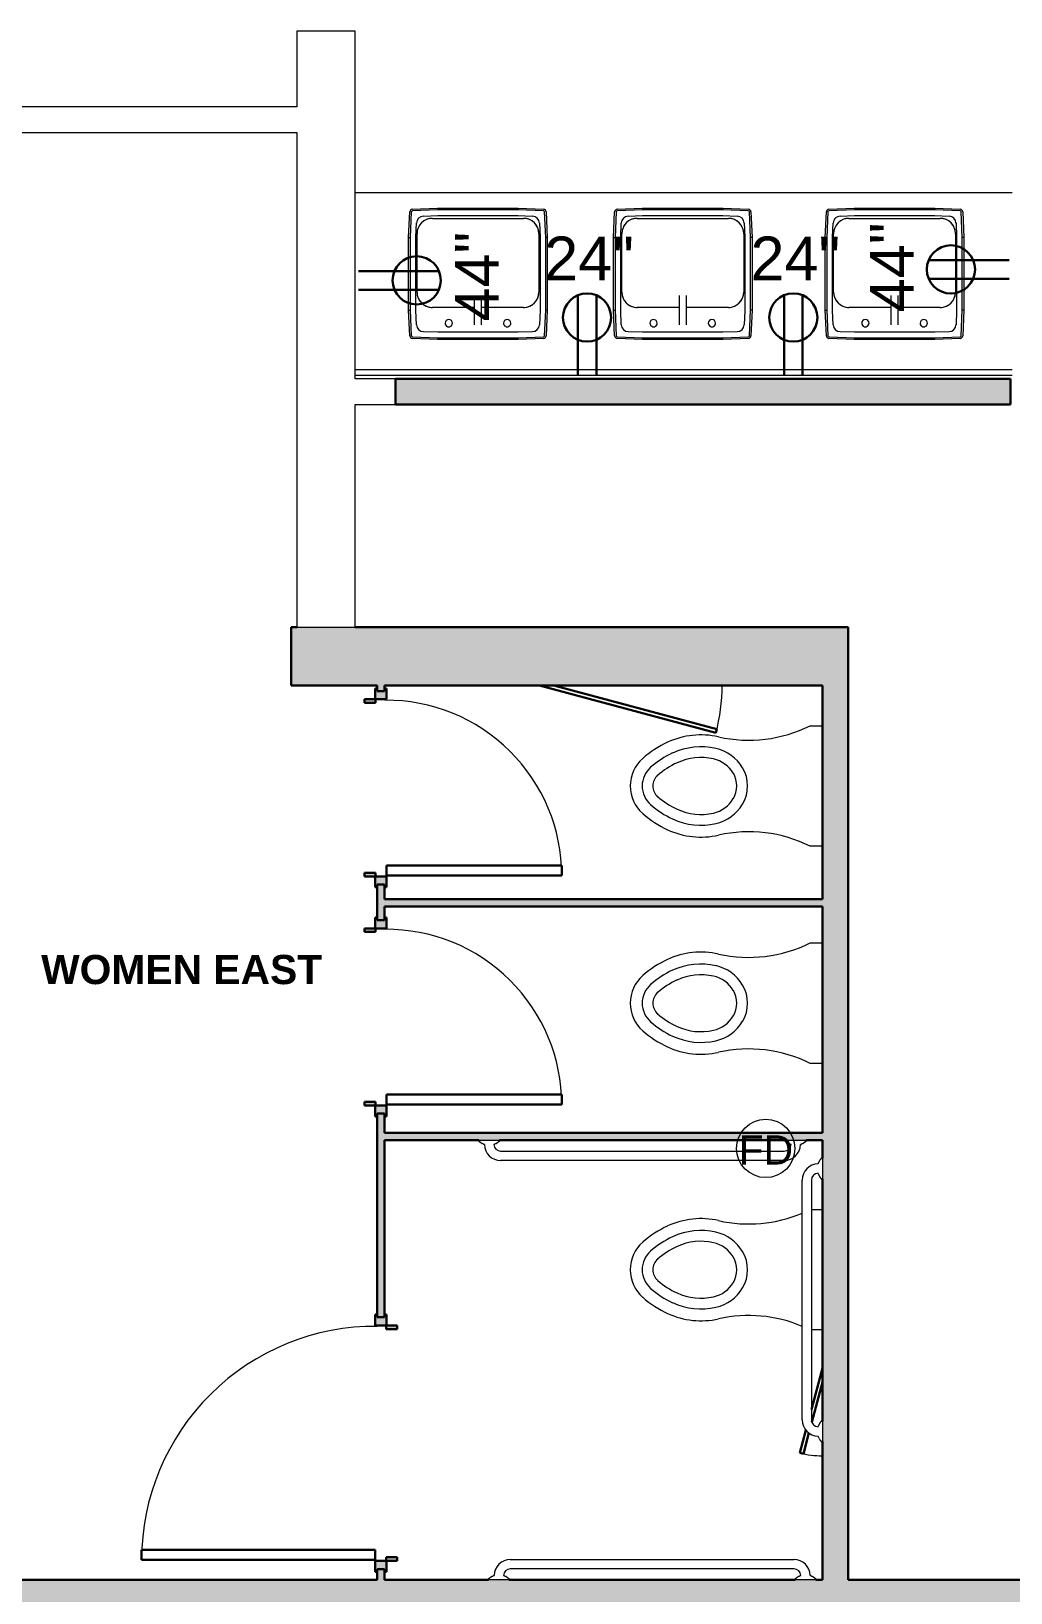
# Model space of a CAD drawing. Header units: inches. Extents: x -3744 to 107, y 238 to 2359.
# Drawn here: x -2836.1 to -2701.9, y 1431.6 to 1645.5 of the extents above; entities that cross this region are included whole.
import ezdxf

# ---------------------------------------------------------------- set-up
doc = ezdxf.new("R2010")
doc.units = ezdxf.units.IN
doc.header["$MEASUREMENT"] = 0
for name, color, linetype, lineweight in [('A-ANNO-NOTE', 131, 'Continuous', 18), ('A-AREA-IDEN', 2, 'Continuous', 9), ('A-DOOR', 31, 'Continuous', 18), ('A-WALL', 113, 'Continuous', 18), ('A-WALL-PATT', 111, 'Continuous', 18), ('I-FURN', 30, 'Continuous', 18), ('I-WALL', 2, 'Continuous', 18), ('P-SANR-FIXT', 6, 'Continuous', 18), ('Q-CASE', 31, 'Continuous', 9)]:
    doc.layers.add(name, color=color, linetype=linetype, lineweight=lineweight)
doc.styles.add('Arial_1', font='arial.ttf', dxfattribs={"height": 4})
doc.styles.add('Swis721 Lt BT', font='swissl.ttf', dxfattribs={"height": 6})
doc.styles.add('Swis721 Lt BT_B_1', font='', dxfattribs={"height": 4})
doc.styles.get('Swis721 Lt BT_B_1').set_extended_font_data('Swis721 Lt BT', bold=True)

# ---------------------------------------------------------------- blocks, each defined once
blk = doc.blocks.new('C-Counter Top - ADJ HEIGHT-7177534-Level 07 POWER _ SIGNAL')
at = {"layer": 'Q-CASE'}
for p, q in [((42.86, 0), (-47.14, 0)), ((-47.14, -0.75), (42.86, -0.75)), ((-47.14, -25), (42.86, -25))]:
    blk.add_line(p, q, dxfattribs=at)
blk = doc.blocks.new('P-Sink-Rectangular - PSR1918-V7-Level 07 POWER _ SIGNAL')
at = {"layer": 'P-SANR-FIXT', "lineweight": 9}
for p, q in [((-8.99, 8.84), (-5.52, 9)), ((-5.51, 8.78), (-8.98, 8.63)), ((-5.52, 9), (5.52, 9)), ((-5.52, 9), (-5.51, 8.78)), ((5.51, 8.78), (-5.51, 8.78)), ((5.52, 9), (5.51, 8.78)), ((8.98, 8.63), (5.51, 8.78)), ((5.52, 9), (8.99, 8.84)), ((-9.5, 4.97), (-9.34, 8.49)), ((-9.13, 8.48), (-9.28, 4.96)), ((-8.5, 5.01), (-8.42, 6.97)), ((-7.47, 7.92), (-5.51, 8)), ((-5.51, 8), (5.51, 8)), ((5.51, 8), (7.47, 7.92)), ((8.42, 6.97), (8.5, 5.01)), ((9.28, 4.96), (9.13, 8.48)), ((9.34, 8.49), (9.5, 4.97)), ((-9.5, 4.97), (-9.28, 4.96)), ((-9.5, -4.97), (-9.5, 4.97)), ((-9.28, 4.96), (-9.28, -4.96)), ((-8.5, -5.01), (-8.5, 5.01)), ((-6.25, 4.6), (-0.49, 4.6)), ((-6.25, 4.6), (-0.49, 4.6)), ((0.48, 4.6), (6.25, 4.6)), ((0.48, 4.6), (6.25, 4.6)), ((8.5, 5.01), (8.5, -5.01)), ((9.5, 4.97), (9.28, 4.96)), ((9.28, -4.96), (9.28, 4.96)), ((9.5, 4.97), (9.5, -4.97)), ((-8.35, -5.5), (-8.35, 2.5)), ((-8.35, -5.5), (-8.35, 2.5)), ((8.35, 2.5), (8.35, -5.5)), ((8.35, 2.5), (8.35, -5.5)), ((-9.5, -4.97), (-9.28, -4.96)), ((-9.34, -8.49), (-9.5, -4.97)), ((-9.28, -4.96), (-9.13, -8.48)), ((-8.42, -6.97), (-8.5, -5.01)), ((8.5, -5.01), (8.42, -6.97)), ((9.13, -8.48), (9.28, -4.96)), ((9.5, -4.97), (9.28, -4.96)), ((9.5, -4.97), (9.34, -8.49)), ((-5.51, -8), (-7.47, -7.92)), ((6.25, -7.6), (-6.25, -7.6)), ((6.25, -7.6), (-6.25, -7.6)), ((5.51, -8), (-5.51, -8)), ((7.47, -7.92), (5.51, -8)), ((-5.52, -9), (-8.99, -8.84)), ((-8.98, -8.63), (-5.51, -8.78)), ((-5.52, -9), (-5.51, -8.78)), ((5.52, -9), (-5.52, -9)), ((-5.51, -8.78), (5.51, -8.78)), ((5.51, -8.78), (8.98, -8.63)), ((5.52, -9), (5.51, -8.78)), ((8.99, -8.84), (5.52, -9))]:
    blk.add_line(p, q, dxfattribs=at)
at = {"layer": 'P-SANR-FIXT', "lineweight": 9, "flags": 128}
for points in [[(-0.5, 6.97), (-0.5, 6.97), (-0.5, 6.96), (-0.5, 6.95), (-0.5, 6.94), (-0.5, 6.93), (-0.5, 6.91), (-0.5, 6.89), (-0.5, 6.87), (-0.5, 6.84), (-0.5, 6.81), (-0.5, 6.78), (-0.5, 6.74), (-0.5, 6.7), (-0.5, 6.66), (-0.5, 6.62), (-0.5, 6.57), (-0.5, 6.52), (-0.5, 6.47), (-0.5, 6.42), (-0.5, 6.36), (-0.5, 6.3), (-0.5, 6.24), (-0.5, 6.18), (-0.5, 6.11), (-0.5, 6.05), (-0.5, 5.98), (-0.5, 5.91), (-0.5, 5.84), (-0.5, 5.77), (-0.5, 5.69), (-0.5, 5.62), (-0.5, 5.54), (-0.5, 5.46), (-0.5, 5.39), (-0.5, 5.31), (-0.5, 5.23), (-0.5, 5.15), (-0.5, 5.07), (-0.5, 4.99), (-0.5, 4.91), (-0.5, 4.83), (-0.5, 4.75), (-0.5, 4.67), (-0.5, 4.59), (-0.5, 4.51), (-0.5, 4.44), (-0.5, 4.36), (-0.5, 4.28), (-0.5, 4.21), (-0.5, 4.13), (-0.5, 4.06), (-0.5, 3.99), (-0.5, 3.92), (-0.5, 3.86), (-0.5, 3.79), (-0.5, 3.73), (-0.5, 3.66), (-0.5, 3.61), (-0.5, 3.55), (-0.5, 3.49), (-0.5, 3.44), (-0.5, 3.39), (-0.5, 3.34), (-0.5, 3.3), (-0.5, 3.25), (-0.5, 3.21), (-0.5, 3.18), (-0.5, 3.14), (-0.5, 3.11), (-0.5, 3.08), (-0.5, 3.06), (-0.5, 3.04), (-0.5, 3.02), (-0.5, 3), (-0.5, 2.99), (-0.5, 2.98), (-0.5, 2.97), (-0.5, 2.97), (-0.5, 2.97)], [(0.5, 2.97), (0.5, 2.97), (0.5, 2.97), (0.5, 2.98), (0.5, 2.99), (0.5, 3.01), (0.5, 3.02), (0.5, 3.05), (0.5, 3.07), (0.5, 3.1), (0.5, 3.13), (0.5, 3.16), (0.5, 3.19), (0.5, 3.23), (0.5, 3.27), (0.5, 3.32), (0.5, 3.36), (0.5, 3.41), (0.5, 3.46), (0.5, 3.52), (0.5, 3.57), (0.5, 3.63), (0.5, 3.69), (0.5, 3.76), (0.5, 3.82), (0.5, 3.89), (0.5, 3.95), (0.5, 4.02), (0.5, 4.1), (0.5, 4.17), (0.5, 4.24), (0.5, 4.32), (0.5, 4.39), (0.5, 4.47), (0.5, 4.55), (0.5, 4.63), (0.5, 4.71), (0.5, 4.79), (0.5, 4.87), (0.5, 4.95), (0.5, 5.03), (0.5, 5.11), (0.5, 5.19), (0.5, 5.26), (0.5, 5.34), (0.5, 5.42), (0.5, 5.5), (0.5, 5.58), (0.5, 5.65), (0.5, 5.73), (0.5, 5.8), (0.5, 5.87), (0.5, 5.94), (0.5, 6.01), (0.5, 6.08), (0.5, 6.14), (0.5, 6.21), (0.5, 6.27), (0.5, 6.33), (0.5, 6.39), (0.5, 6.44), (0.5, 6.49), (0.5, 6.55), (0.5, 6.59), (0.5, 6.64), (0.5, 6.68), (0.5, 6.72), (0.5, 6.76), (0.5, 6.79), (0.5, 6.82), (0.5, 6.85), (0.5, 6.88), (0.5, 6.9), (0.5, 6.92), (0.5, 6.93), (0.5, 6.95), (0.5, 6.96), (0.5, 6.96), (0.5, 6.97), (0.5, 6.97)]]:
    blk.add_lwpolyline(points, dxfattribs=at)
at = {"layer": 'P-SANR-FIXT', "lineweight": 9}
for centre, radius, start, end in [((-8.97, 8.47), 0.371, 92.5667, 177.4333), ((-8.97, 8.47), 0.156, 92.5667, 177.4333), ((8.97, 8.47), 0.156, 2.5667, 87.4333), ((8.97, 8.47), 0.371, 2.5667, 87.4333), ((-7.42, 6.92), 0.995, 92.5667, 177.4333), ((-4, 6.75), 0.5, 360, 180), ((-4, 6.75), 0.5, 180, 360), ((4, 6.75), 0.5, 360, 180), ((4, 6.75), 0.5, 180, 360), ((7.42, 6.92), 0.995, 2.5667, 87.4333), ((-6.25, 2.5), 2.1, 90, 180), ((-6.25, 2.5), 2.1, 90, 180), ((-6.25, 2.5), 2.1, 115.0288, 154.9712), ((-6.25, 2.5), 2.1, 90, 109.9712), ((6.25, 2.5), 2.1, 70.0288, 90), ((6.25, 2.5), 2.1, 0, 90), ((6.25, 2.5), 2.1, 0, 90), ((6.25, 2.5), 2.1, 25.0288, 64.9712), ((-6.25, 2.5), 2.1, 160.0288, 180), ((6.25, 2.5), 2.1, 0, 19.9712), ((-6.25, -5.5), 2.1, 180, 199.9712), ((-6.25, -5.5), 2.1, 180, 270), ((-6.25, -5.5), 2.1, 180, 270), ((-6.25, -5.5), 2.1, 205.0288, 244.9712), ((6.25, -5.5), 2.1, 270, 360), ((6.25, -5.5), 2.1, 270, 360), ((6.25, -5.5), 2.1, 295.0288, 334.9712), ((6.25, -5.5), 2.1, 340.0288, 360), ((-8.97, -8.47), 0.371, 182.5667, 267.4333), ((-8.97, -8.47), 0.156, 182.5667, 267.4333), ((-7.42, -6.92), 0.995, 182.5667, 267.4333), ((-6.25, -5.5), 2.1, 250.0288, 270), ((6.25, -5.5), 2.1, 270, 289.9712), ((7.42, -6.92), 0.995, 272.5667, 357.4333), ((8.97, -8.47), 0.156, 272.5667, 357.4333), ((8.97, -8.47), 0.371, 272.5667, 357.4333)]:
    blk.add_arc(centre, radius, start, end, dxfattribs=at)
blk = doc.blocks.new('P-Grab_Bar-42in - 42 INCH-3757786-Level 07 POWER _ SIGNAL')
at = {"layer": 'I-FURN', "lineweight": 9}
for p, q in [((-1000.57, 1627.9), (-1000.57, 1627.97)), ((-1000.1, 1628.66), (-999.96, 1628.66)), ((-999.96, 1628.66), (-999.96, 1625.86)), ((-1002.75, 1586.83), (-1002.75, 1625.69)), ((-1001.48, 1625.69), (-1001.48, 1586.83)), ((-1000.57, 1626.56), (-1000.57, 1626.63)), ((-999.96, 1625.86), (-1000.1, 1625.86)), ((-1000.57, 1585.9), (-1000.57, 1585.97)), ((-1000.1, 1586.66), (-999.96, 1586.66)), ((-999.96, 1586.66), (-999.96, 1583.86)), ((-1000.57, 1584.56), (-1000.57, 1584.62)), ((-999.96, 1583.86), (-1000.1, 1583.86))]:
    blk.add_line(p, q, dxfattribs=at)
for centre, radius, start, end in [((-1000.54, 1625.69), 2.21, 90.8636, 179.8856), ((-1000.54, 1627.97), 0.0327, 122.2704, 183.2464), ((-1000.7, 1628.21), 0.259, 302.2704, 359.7352), ((-1000.34, 1628.23), 0.0983, 122.1818, 187.8257), ((-1000.42, 1628.4), 0.0998, 286.0161, 349.9895), ((-1000.22, 1628.39), 0.0975, 119.154, 180.8489), ((-1000.29, 1628.57), 0.0984, 282.9565, 357.0456), ((-1000.1, 1628.57), 0.0934, 90, 182.0008), ((-1000.53, 1625.68), 0.946, 92.3393, 179.6607), ((-1000.54, 1626.56), 0.0327, 176.7675, 237.7339), ((-1000.7, 1626.31), 0.259, 0.2661, 57.7339), ((-1000.34, 1626.3), 0.0983, 172.1794, 237.8206), ((-1000.42, 1626.12), 0.0998, 10.0117, 73.9883), ((-1000.22, 1626.13), 0.0975, 179.1532, 240.8468), ((-1000.29, 1625.95), 0.0984, 2.955, 77.045), ((-1000.1, 1625.95), 0.0934, 178, 270), ((-1000.54, 1586.83), 2.21, 180, 269.1445), ((-1000.53, 1586.84), 0.946, 180.5765, 267.6589), ((-1000.54, 1585.97), 0.0327, 122.2602, 183.2136), ((-1000.7, 1586.21), 0.259, 302.2602, 359.7322), ((-1000.34, 1586.23), 0.0983, 122.176, 187.8138), ((-1000.42, 1586.4), 0.0998, 286.0057, 349.9867), ((-1000.22, 1586.39), 0.0975, 119.1521, 180.844), ((-1000.29, 1586.57), 0.0984, 282.9529, 357.0442), ((-1000.1, 1586.57), 0.0934, 90, 181.9989), ((-1000.54, 1584.56), 0.0327, 176.7864, 237.7398), ((-1000.7, 1584.31), 0.259, 0.2678, 57.7398), ((-1000.34, 1584.3), 0.0983, 172.1862, 237.824), ((-1000.42, 1584.12), 0.0998, 10.0133, 73.9943), ((-1000.22, 1584.13), 0.0975, 179.156, 240.8479), ((-1000.29, 1583.95), 0.0984, 2.9558, 77.0471), ((-1000.1, 1583.95), 0.0934, 178.0011, 270)]:
    blk.add_arc(centre, radius, start, end, dxfattribs=at)
blk = doc.blocks.new('P-Toilet-Wall-3D - Wall Mount-V10-Level 07 POWER _ SIGNAL')
at = {"layer": 'P-SANR-FIXT', "lineweight": 9}
for p, q in [((-995.46, 1581.66), (-995.46, 1583.29)), ((-978.96, 1583.29), (-978.96, 1581.66)), ((-988.46, 1581.66), (-995.46, 1581.66)), ((-988.46, 1581.6), (-988.46, 1581.66)), ((-978.96, 1581.66), (-985.96, 1581.66)), ((-985.96, 1581.66), (-985.96, 1581.6))]:
    blk.add_line(p, q, dxfattribs=at)
for centre, radius, start, end in [((-980.4, 1596.92), 14.09, 138.704, 155.296), ((-987.21, 1602.9), 5.03, 41.296, 138.704), ((-987.21, 1602.9), 3.4, 41.296, 138.704), ((-994.02, 1596.92), 14.09, 24.704, 41.296), ((-980.4, 1596.92), 12.47, 138.704, 155.296), ((-980.4, 1596.92), 11, 138.704, 155.296), ((-987.21, 1602.9), 1.93, 41.296, 138.704), ((-994.02, 1596.92), 11, 24.704, 41.296), ((-994.02, 1596.92), 12.47, 24.704, 41.296), ((-983.28, 1598.25), 10.93, 155.296, 192.704), ((-983.28, 1598.25), 9.3, 155.296, 192.704), ((-991.15, 1598.25), 9.3, 347.296, 24.704), ((-991.15, 1598.25), 10.93, 347.296, 24.704), ((-983.28, 1598.25), 7.83, 155.296, 192.704), ((-991.15, 1598.25), 7.83, 347.296, 24.704), ((-1012.31, 1591.7), 18.83, 333.4615, 12.704), ((-986.78, 1597.46), 5.71, 192.704, 239.296), ((-986.78, 1597.46), 4.24, 192.704, 239.296), ((-987.64, 1597.46), 4.24, 300.704, 347.296), ((-987.64, 1597.46), 5.71, 300.704, 347.296), ((-962.11, 1591.7), 18.83, 167.296, 206.5385), ((-987.21, 1596.73), 3.4, 239.296, 300.704), ((-987.21, 1596.73), 4.87, 239.296, 300.704)]:
    blk.add_arc(centre, radius, start, end, dxfattribs=at)
blk = doc.blocks.new('P-Toilet-Wall-3D - Wall Mount-V11-Level 07 POWER _ SIGNAL')
at = {"layer": 'P-SANR-FIXT', "lineweight": 9}
for p, q in [((-867.65, 1478.15), (-867.65, 1485.15)), ((-867.65, 1485.15), (-866.2, 1485.15)), ((-867.72, 1478.15), (-867.65, 1478.15)), ((-867.65, 1475.65), (-867.72, 1475.65)), ((-867.65, 1468.65), (-867.65, 1475.65)), ((-866.2, 1468.65), (-867.65, 1468.65))]:
    blk.add_line(p, q, dxfattribs=at)
for centre, radius, start, end in [((-857.61, 1502), 18.83, 247.0894, 282.704), ((-851.07, 1472.96), 10.93, 65.296, 102.704), ((-851.07, 1472.96), 9.3, 65.296, 102.704), ((-852.39, 1470.09), 14.09, 48.704, 65.296), ((-851.86, 1476.47), 5.71, 102.704, 149.296), ((-851.86, 1476.47), 4.24, 102.704, 149.296), ((-851.07, 1472.96), 7.83, 65.296, 102.704), ((-852.39, 1470.09), 11, 48.704, 65.296), ((-852.39, 1470.09), 12.47, 48.704, 65.296), ((-846.41, 1476.9), 5.03, 311.296, 48.704), ((-852.58, 1476.9), 4.87, 149.296, 210.704), ((-852.58, 1476.9), 3.4, 149.296, 210.704), ((-846.41, 1476.9), 1.93, 311.296, 48.704), ((-846.41, 1476.9), 3.4, 311.296, 48.704), ((-851.86, 1477.33), 5.71, 210.704, 257.296), ((-851.86, 1477.33), 4.24, 210.704, 257.296), ((-851.07, 1480.83), 7.83, 257.296, 294.704), ((-852.39, 1483.71), 11, 294.704, 311.296), ((-852.39, 1483.71), 12.47, 294.704, 311.296), ((-851.07, 1480.83), 9.3, 257.296, 294.704), ((-852.39, 1483.71), 14.09, 294.704, 311.296), ((-857.61, 1451.8), 18.83, 77.296, 112.9106), ((-851.07, 1480.83), 10.93, 257.296, 294.704)]:
    blk.add_arc(centre, radius, start, end, dxfattribs=at)
blk = doc.blocks.new('Door - Single - Solid Door 3-6994858-Level 07 POWER _ SIGNAL')
at = {"layer": 'A-DOOR'}
h = blk.add_hatch(color=250, dxfattribs=at)
h.paths.add_polyline_path([(-13.63, 0.59), (-13.26, 0.59), (-13.26, -0.41), (-13.63, -0.41), (-13.63, -0.68), (-12.13, -0.68), (-12.13, -2.14), (-11.63, -2.14), (-11.63, -0.64), (-12.13, -0.64), (-12.13, 0.86), (-13.63, 0.86)], flags=0)
h.paths.add_polyline_path([(19.62, -2.14), (20.12, -2.14), (20.12, -0.68), (21.62, -0.68), (21.62, -0.41), (21.24, -0.41), (21.24, 0.59), (21.62, 0.59), (21.62, 0.86), (20.12, 0.86), (20.12, -0.64), (19.62, -0.64)], flags=0)
at = {"layer": 'A-DOOR', "color": 8, "lineweight": 30}
for p, q in [((-12.01, 32.86), (-10.63, 32.86)), ((-12.01, 0.86), (-12.01, 32.86)), ((-10.63, 32.86), (-10.63, 0.86)), ((-13.63, 0.86), (-13.63, 0.59)), ((-12.13, 0.86), (-13.63, 0.86)), ((-12.13, -0.64), (-12.13, 0.86)), ((-10.63, 0.86), (-12.01, 0.86)), ((21.62, 0.86), (20.12, 0.86)), ((20.12, 0.86), (20.12, -0.64)), ((21.62, 0.59), (21.62, 0.86)), ((-13.63, -0.41), (-13.63, -0.68)), ((-13.63, -0.68), (-12.13, -0.68)), ((-11.63, -0.64), (-12.13, -0.64)), ((-12.13, -0.68), (-12.13, -2.14)), ((-11.63, -2.14), (-11.63, -0.64)), ((20.12, -0.64), (19.62, -0.64)), ((19.62, -0.64), (19.62, -2.14)), ((20.12, -2.14), (20.12, -0.68)), ((20.12, -0.68), (21.62, -0.68)), ((21.62, -0.68), (21.62, -0.41)), ((-12.13, -2.14), (-11.63, -2.14)), ((19.62, -2.14), (20.12, -2.14))]:
    blk.add_line(p, q, dxfattribs=at)
at = {"layer": 'A-DOOR', "lineweight": 9}
blk.add_arc((-12.01, 0.86), 32, 359.5, 90, dxfattribs=at)
blk = doc.blocks.new('Door - Single - Solid Door 2-7020873-Level 07 POWER _ SIGNAL')
at = {"layer": 'A-DOOR'}
h = blk.add_hatch(color=250, dxfattribs=at)
h.paths.add_polyline_path([(-9.63, 0.68), (-9.63, 0.41), (-9.26, 0.41), (-9.26, -0.59), (-9.63, -0.59), (-9.63, -0.86), (-8.13, -0.86), (-8.13, 0.64), (-7.63, 0.64), (-7.63, 2.14), (-8.13, 2.14), (-8.13, 0.68), (-9.26, 0.68)], flags=0)
h.paths.add_polyline_path([(15.62, 1.28), (15.62, 0.64), (16.12, 0.64), (16.12, -0.86), (17.62, -0.86), (17.62, -0.59), (17.24, -0.59), (17.24, 0.41), (17.62, 0.41), (17.62, 0.68), (16.12, 0.68), (16.12, 2.14), (15.62, 2.14)], flags=0)
at = {"layer": 'A-DOOR', "color": 8, "lineweight": 30}
for p, q in [((-8.13, 2.14), (-7.63, 2.14)), ((-8.13, 0.68), (-8.13, 2.14)), ((-7.63, 2.14), (-7.63, 0.64)), ((15.62, 2.14), (16.12, 2.14)), ((15.62, 0.64), (15.62, 2.14)), ((16.12, 2.14), (16.12, 0.68)), ((-9.63, 0.68), (-8.13, 0.68)), ((-9.63, 0.41), (-9.63, 0.68)), ((-8.13, 0.64), (-8.13, -0.86)), ((-7.63, 0.64), (-8.13, 0.64)), ((16.12, 0.64), (15.62, 0.64)), ((16.12, 0.68), (17.62, 0.68)), ((16.12, -0.86), (16.12, 0.64)), ((17.62, 0.68), (17.62, 0.41)), ((-9.63, -0.86), (-9.63, -0.59)), ((-8.13, -0.86), (-9.63, -0.86)), ((-6.63, -0.86), (-8.01, -0.86)), ((-8.01, -0.86), (-8.01, -24.86)), ((-6.63, -24.86), (-6.63, -0.86)), ((17.62, -0.86), (16.12, -0.86)), ((17.62, -0.59), (17.62, -0.86)), ((-8.01, -24.86), (-6.63, -24.86))]:
    blk.add_line(p, q, dxfattribs=at)
at = {"layer": 'A-DOOR', "lineweight": 9}
blk.add_arc((-8.01, -0.86), 24, 270, 0.5, dxfattribs=at)
blk = doc.blocks.new('P-Grab_Bar-36in - 36 INCH-3759717-Level 07 POWER _ SIGNAL')
at = {"layer": 'I-FURN', "lineweight": 9}
for p, q in [((-1039.29, 1584.39), (-1006.43, 1584.39)), ((-1006.44, 1583.12), (-1039.29, 1583.12)), ((-1042.26, 1581.6), (-1042.26, 1581.74)), ((-1039.46, 1581.6), (-1042.26, 1581.6)), ((-1041.57, 1582.21), (-1041.5, 1582.21)), ((-1040.23, 1582.21), (-1040.16, 1582.21)), ((-1039.46, 1581.74), (-1039.46, 1581.6)), ((-1006.26, 1581.6), (-1006.26, 1581.74)), ((-1003.46, 1581.6), (-1006.26, 1581.6)), ((-1005.57, 1582.21), (-1005.5, 1582.21)), ((-1004.23, 1582.21), (-1004.16, 1582.21)), ((-1003.46, 1581.74), (-1003.46, 1581.6))]:
    blk.add_line(p, q, dxfattribs=at)
for centre, radius, start, end in [((-1039.29, 1582.18), 2.21, 90, 179.1445), ((-1039.28, 1582.17), 0.946, 90.5765, 177.6589), ((-1006.44, 1582.17), 0.946, 2.3393, 89.6607), ((-1006.44, 1582.18), 2.21, 0.8636, 89.8856), ((-1042.17, 1581.74), 0.0934, 88.0011, 180), ((-1042.17, 1581.93), 0.0984, 272.9558, 347.0471), ((-1041.99, 1581.86), 0.0975, 89.156, 150.8479), ((-1042.01, 1582.06), 0.0998, 280.0133, 343.9943), ((-1041.83, 1581.98), 0.0983, 82.1862, 147.824), ((-1041.81, 1582.33), 0.259, 270.2678, 327.7398), ((-1041.57, 1582.18), 0.0327, 86.7864, 147.7398), ((-1040.16, 1582.18), 0.0327, 32.2602, 93.2136), ((-1039.91, 1582.33), 0.259, 212.2602, 269.7322), ((-1039.9, 1581.98), 0.0983, 32.176, 97.8138), ((-1039.72, 1582.06), 0.0998, 196.0057, 259.9867), ((-1039.73, 1581.86), 0.0975, 29.1521, 90.844), ((-1039.55, 1581.93), 0.0984, 192.9529, 267.0442), ((-1039.56, 1581.74), 0.0934, 0, 91.9989), ((-1006.17, 1581.74), 0.0934, 88, 180), ((-1006.17, 1581.93), 0.0984, 272.955, 347.045), ((-1005.99, 1581.86), 0.0975, 89.1532, 150.8468), ((-1006.01, 1582.06), 0.0998, 280.0117, 343.9883), ((-1005.83, 1581.98), 0.0983, 82.1794, 147.8206), ((-1005.81, 1582.33), 0.259, 270.2661, 327.7339), ((-1005.57, 1582.18), 0.0327, 86.7675, 147.7339), ((-1004.16, 1582.18), 0.0327, 32.2704, 93.2464), ((-1003.91, 1582.33), 0.259, 212.2704, 269.7352), ((-1003.9, 1581.98), 0.0983, 32.1818, 97.8257), ((-1003.72, 1582.06), 0.0998, 196.0161, 259.9895), ((-1003.73, 1581.86), 0.0975, 29.154, 90.8489), ((-1003.55, 1581.93), 0.0984, 192.9565, 267.0456), ((-1003.56, 1581.74), 0.0934, 0, 92.0008)]:
    blk.add_arc(centre, radius, start, end, dxfattribs=at)
blk = doc.blocks.new('Door-Single-Panel - ACCESS PANEL-7119048-Level 07 POWER _ SIGNAL')
at = {"layer": 'A-DOOR', "color": 8, "lineweight": 30}
for p, q in [((-11.65, 10.47), (-11.78, 9.99)), ((-11.78, 9.99), (10.57, 4)), ((12.5, 4), (-11.65, 10.47))]:
    blk.add_line(p, q, dxfattribs=at)
at = {"layer": 'A-DOOR', "lineweight": 9}
blk.add_arc((12.5, 4), 25, 165, 180, dxfattribs=at)
blk = doc.blocks.new('Door-Single-Panel - ACCESS PANEL 2-7119058-Level 07 POWER _ SIGNAL')
at = {"layer": 'A-DOOR', "color": 8, "lineweight": 30}
for p, q in [((-5.59, 4.86), (-5.72, 4.37)), ((-5.72, 4.37), (-2.86, 3.61)), ((-2.47, 4.02), (-5.59, 4.86)), ((-1.38, 3.21), (4.07, 1.75)), ((6, 1.75), (0.34, 3.27))]:
    blk.add_line(p, q, dxfattribs=at)
at = {"layer": 'A-DOOR', "lineweight": 9}
blk.add_arc((6, 1.75), 12, 165, 180, dxfattribs=at)

msp = doc.modelspace()

# ---------------------------------------------------------------- hatches: boundary and pattern name
at = {"layer": 'A-WALL-PATT', "lineweight": 9}
for points in [[(-2744.73, 1594.4), (-2701.97, 1594.4), (-2701.97, 1597.9), (-2786.22, 1597.9), (-2786.22, 1594.4), (-2761.28, 1594.4)], [(-2791.72, 1555.9), (-2724.22, 1555.9), (-2724.22, 1563.9), (-2800.51, 1563.9), (-2800.51, 1555.9), (-2799.72, 1555.9)], [(-2724.22, 1433.4), (-2724.22, 1555.9), (-2727.72, 1555.9), (-2727.72, 1433.4)], [(-2744.73, 1525.65), (-2727.72, 1525.65), (-2727.72, 1526.65), (-2787.72, 1526.65), (-2787.72, 1525.65), (-2763.45, 1525.65)], [(-2787.72, 1493.65), (-2727.72, 1493.65), (-2727.72, 1494.65), (-2787.72, 1494.65)], [(-2695.35, 1429.9), (-2695.35, 1433.4), (-2858.22, 1433.4), (-2858.22, 1429.9), (-2697.1, 1429.9)]]:
    msp.add_hatch(color=7, dxfattribs=at).paths.add_polyline_path(points, flags=0)
h = msp.add_hatch(color=7, dxfattribs=at)
h.paths.add_polyline_path([(-2787.72, 1433.4), (-2787.72, 1434.9), (-2788.72, 1434.9), (-2788.72, 1433.4)], flags=0)
h.paths.add_polyline_path([(-2787.72, 1469.4), (-2787.72, 1497.27), (-2788.72, 1497.27), (-2788.72, 1469.4)], flags=0)
h.paths.add_polyline_path([(-2787.72, 1523.77), (-2787.72, 1528.65), (-2788.72, 1528.65), (-2788.72, 1523.77)], flags=0)
h.paths.add_polyline_path([(-2788.72, 1555.15), (-2787.72, 1555.15), (-2787.72, 1555.9), (-2788.72, 1555.9)], flags=0)

# ---------------------------------------------------------------- linework, layer by layer
at = {"layer": 'A-ANNO-NOTE', "lineweight": 30}
for p, q in [((-2791.28, 1612.68), (-2780.26, 1612.68)), ((-2791.28, 1612.68), (-2780.26, 1612.68)), ((-2702.15, 1614.18), (-2713.17, 1614.18)), ((-2702.15, 1611.62), (-2713.17, 1611.62)), ((-2702.15, 1611.62), (-2713.17, 1611.62)), ((-2791.28, 1610.12), (-2780.26, 1610.12)), ((-2761.24, 1598.33), (-2761.24, 1609.35)), ((-2761.24, 1598.33), (-2761.24, 1609.35)), ((-2758.69, 1598.33), (-2758.69, 1609.35)), ((-2732.99, 1598.33), (-2732.99, 1609.35)), ((-2732.99, 1598.33), (-2732.99, 1609.35)), ((-2730.44, 1598.33), (-2730.44, 1609.35))]:
    msp.add_line(p, q, dxfattribs=at)
for centre in [(-2710.13, 1612.9), (-2783.3, 1611.4), (-2759.97, 1606.31), (-2731.72, 1606.31)]:
    msp.add_circle(centre, 3.3, dxfattribs=at)
at = {"layer": 'A-ANNO-NOTE', "lineweight": 9}
msp.add_circle((-2735.5, 1492.51), 4, dxfattribs=at)
at = {"layer": 'A-WALL'}
for p, q in [((-2799.72, 1645.52), (-2799.72, 1635.15)), ((-2791.72, 1645.52), (-2799.72, 1645.52)), ((-2791.72, 1597.9), (-2791.72, 1645.52)), ((-2799.72, 1631.65), (-2799.72, 1563.9)), ((-2791.72, 1563.9), (-2791.72, 1594.4)), ((-2799.72, 1563.9), (-2791.72, 1563.9))]:
    msp.add_line(p, q, dxfattribs=at)
at = {"layer": 'A-WALL', "color": 8, "lineweight": 30}
for p, q in [((-2799.72, 1563.9), (-2800.51, 1563.9)), ((-2800.51, 1563.9), (-2800.51, 1555.9)), ((-2724.22, 1563.9), (-2791.72, 1563.9)), ((-2724.22, 1555.9), (-2724.22, 1563.9)), ((-2800.51, 1555.9), (-2788.72, 1555.9)), ((-2787.72, 1555.9), (-2727.72, 1555.9))]:
    msp.add_line(p, q, dxfattribs=at)
at = {"layer": 'I-WALL'}
for p, q in [((-2799.72, 1635.15), (-2874.22, 1635.15)), ((-2874.22, 1631.65), (-2799.72, 1631.65)), ((-2786.22, 1597.9), (-2791.72, 1597.9)), ((-2791.72, 1594.4), (-2786.22, 1594.4))]:
    msp.add_line(p, q, dxfattribs=at)
at = {"layer": 'I-WALL', "color": 8, "lineweight": 30}
for p, q in [((-2701.97, 1597.9), (-2786.22, 1597.9)), ((-2786.22, 1597.9), (-2786.22, 1594.4)), ((-2701.97, 1594.4), (-2701.97, 1597.9)), ((-2786.22, 1594.4), (-2701.97, 1594.4)), ((-2788.72, 1555.9), (-2788.72, 1555.15)), ((-2788.72, 1555.15), (-2787.72, 1555.15)), ((-2787.72, 1555.15), (-2787.72, 1555.9)), ((-2727.72, 1555.9), (-2727.72, 1526.65)), ((-2724.22, 1433.4), (-2724.22, 1555.9)), ((-2788.72, 1528.65), (-2788.72, 1523.77)), ((-2787.72, 1528.65), (-2788.72, 1528.65)), ((-2787.72, 1526.65), (-2787.72, 1528.65)), ((-2727.72, 1526.65), (-2787.72, 1526.65)), ((-2787.72, 1523.77), (-2787.72, 1525.65)), ((-2787.72, 1525.65), (-2727.72, 1525.65)), ((-2727.72, 1525.65), (-2727.72, 1494.65)), ((-2788.72, 1523.77), (-2787.72, 1523.77)), ((-2788.72, 1497.27), (-2788.72, 1469.4)), ((-2787.72, 1497.27), (-2788.72, 1497.27)), ((-2787.72, 1494.65), (-2787.72, 1497.27)), ((-2727.72, 1494.65), (-2787.72, 1494.65)), ((-2787.72, 1469.4), (-2787.72, 1493.65)), ((-2787.72, 1493.65), (-2774.78, 1493.65)), ((-2771.98, 1493.65), (-2732.78, 1493.65)), ((-2729.98, 1493.65), (-2727.72, 1493.65)), ((-2727.72, 1493.65), (-2727.72, 1491.15)), ((-2727.72, 1488.35), (-2727.72, 1455.15)), ((-2788.72, 1469.4), (-2787.72, 1469.4)), ((-2727.72, 1452.35), (-2727.72, 1433.4)), ((-2788.72, 1433.4), (-2842.22, 1433.4)), ((-2788.72, 1434.9), (-2788.72, 1433.4)), ((-2787.72, 1434.9), (-2788.72, 1434.9)), ((-2787.72, 1433.4), (-2787.72, 1434.9)), ((-2773.45, 1433.4), (-2787.72, 1433.4)), ((-2731.45, 1433.4), (-2770.65, 1433.4)), ((-2727.72, 1433.4), (-2728.65, 1433.4)), ((-2697.1, 1433.4), (-2724.22, 1433.4))]:
    msp.add_line(p, q, dxfattribs=at)

# ---------------------------------------------------------------- block references
at = {"layer": 'A-DOOR'}
for name, p, rotation in [('Door - Single - Solid Door 2-7020873-Level 07 POWER _ SIGNAL', (-2788.3, 1537.9), 89.99999999999984), ('Door-Single-Panel - ACCESS PANEL-7119048-Level 07 POWER _ SIGNAL', (-2753.97, 1559.9), 180), ('Door - Single - Solid Door 2-7020873-Level 07 POWER _ SIGNAL', (-2788.3, 1506.53), 89.99999999999984), ('Door - Single - Solid Door 3-6994858-Level 07 POWER _ SIGNAL', (-2788.13, 1448.15), 89.99999999999984), ('Door-Single-Panel - ACCESS PANEL 2-7119058-Level 07 POWER _ SIGNAL', (-2725.97, 1456.4), 89.99999999999986)]:
    msp.add_blockref(name, p, dxfattribs=dict(at, rotation=rotation))
at = {"layer": 'P-SANR-FIXT', "lineweight": 9}
for name, p, rotation in [('P-Sink-Rectangular - PSR1918-V7-Level 07 POWER _ SIGNAL', (-2774.91, 1612.29), 180), ('P-Sink-Rectangular - PSR1918-V7-Level 07 POWER _ SIGNAL', (-2746.86, 1612.29), 180), ('P-Sink-Rectangular - PSR1918-V7-Level 07 POWER _ SIGNAL', (-2717.85, 1612.29), 180), ('P-Toilet-Wall-3D - Wall Mount-V10-Level 07 POWER _ SIGNAL', (-1146.12, 2529.36), 90.00000000000007), ('P-Toilet-Wall-3D - Wall Mount-V10-Level 07 POWER _ SIGNAL', (-1146.12, 2499.61), 90.00000000000007), ('P-Grab_Bar-42in - 42 INCH-3757786-Level 07 POWER _ SIGNAL', (-1146.12, 2493.61), 89.99999999999997), ('P-Grab_Bar-36in - 36 INCH-3759717-Level 07 POWER _ SIGNAL', (-1146.12, 2494.61), 90.00000000000006), ('P-Toilet-Wall-3D - Wall Mount-V11-Level 07 POWER _ SIGNAL', (-3595.43, 2952.79), 180), ('P-Grab_Bar-42in - 42 INCH-3757786-Level 07 POWER _ SIGNAL', (-4357.31, 433.44), 270)]:
    msp.add_blockref(name, p, dxfattribs=dict(at, rotation=rotation))
at = {"layer": 'Q-CASE', "rotation": 180}
msp.add_blockref('C-Counter Top - ADJ HEIGHT-7177534-Level 07 POWER _ SIGNAL', (-2748.86, 1598.4), dxfattribs=at)

# ---------------------------------------------------------------- texts
at = {"layer": 'A-ANNO-NOTE', "lineweight": 9, "char_height": 6, "width": 13.736, "attachment_point": 1, "rotation": 90, "style": 'Swis721 Lt BT'}
for insert in [(-2778.06, 1605.76), (-2721.22, 1607.03)]:
    msp.add_mtext('44"', dxfattribs=dict(at, insert=insert))
at = {"layer": 'A-ANNO-NOTE', "lineweight": 9, "attachment_point": 1}
for s, insert, char_height, width, style in [('24"', (-2765.84, 1617.4), 6, 13.736, 'Swis721 Lt BT'), ('24"', (-2737.59, 1617.4), 6, 13.736, 'Swis721 Lt BT'), ('FD', (-2739.2, 1494.3), 4, 9.292, 'Arial_1')]:
    msp.add_mtext(s, dxfattribs=dict(at, insert=insert, char_height=char_height, width=width, style=style))
at = {"layer": 'A-AREA-IDEN', "insert": (-2834.74, 1519.01), "char_height": 4, "width": 47.066, "attachment_point": 1, "style": 'Swis721 Lt BT_B_1'}
msp.add_mtext('WOMEN EAST', dxfattribs=at)

doc.saveas('drawing.dxf')
